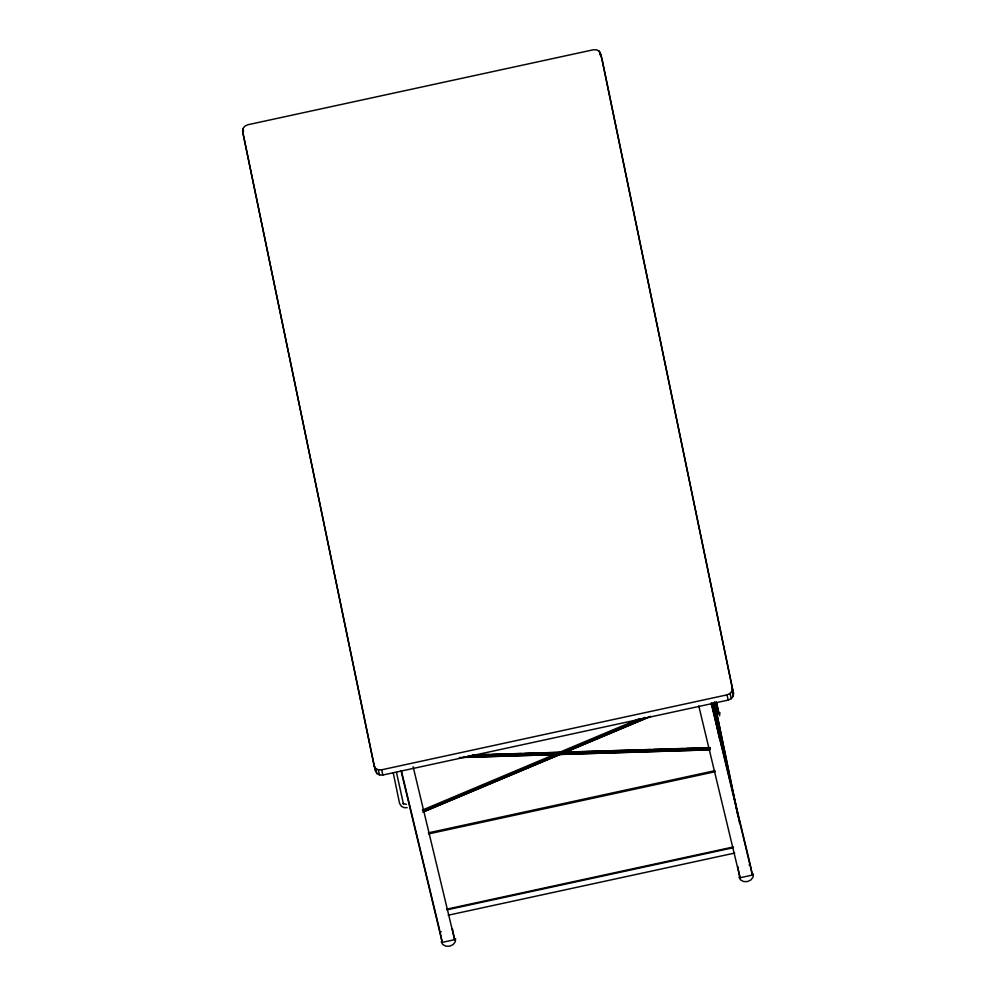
<?xml version="1.0" encoding="UTF-8"?>
<svg xmlns="http://www.w3.org/2000/svg" width="996" height="996" viewBox="0 0 996 996"><rect width="100%" height="100%" fill="white"/><g stroke="black" fill="none" stroke-linecap="round" stroke-linejoin="round"><path stroke-width="1.49" d="M721.216 739.617L713.734 703.002M242.626 131.497L242.924 128.621L244.854 126.143L247.904 124.737L593.267 49.8L596.616 49.825L599.368 51.282L602.02 58.988L733.517 693.316L733.218 696.179L731.288 698.657L728.238 700.076L382.875 775.013L379.538 774.975L376.787 773.519L374.123 765.824L242.626 131.497L375.368 771.016M455.583 938.593L455.247 941.83L453.068 944.606L449.644 946.2L445.872 946.175L442.784 944.532L441.191 941.718M719.573 715.775L719.909 712.538M733.218 696.179L731.973 690.987L732.272 688.112L600.775 53.784M753.374 873.978L753.038 877.215L750.86 879.991L747.436 881.585L743.663 881.56L740.576 879.916L738.982 877.103M722.461 745.357L721.079 739.144L720.282 739.306L721.664 745.531L722.461 745.357L721.241 737.75L719.373 737.899L711.866 703.151M709.401 748.868L709.675 747.772L686.344 748.482M374.123 765.824L375.542 768.327L378.281 769.784L381.63 769.808L726.993 694.872L730.043 693.465L731.973 690.987M422.379 810.097L554.859 754.296M559.142 752.49L639.22 718.813M423.512 810.62L645.147 717.419M476.001 788.745L480.284 786.94M508.881 774.913L513.177 773.12M544.625 759.886L548.921 758.081M620.421 728.014L624.704 726.208M650.151 716.51L422.79 812.114L650.649 716.398M716.199 714.232L718.95 713.634L716.784 703.213M719.51 738.385L721.241 737.75L721.353 740.09L720.544 740.265L721.204 743.228L722 743.053M720.78 741.709L721.577 741.534M721.453 744.771L722.249 744.597M428.405 832.843L714.966 770.667M428.641 833.876L715.203 771.701M446.718 909.161L733.28 846.986M446.893 909.858L733.454 847.683M448.175 915.224L734.737 853.049M441.265 931.696L440.07 931.957L442.236 942.378L454.624 939.689L452.309 928.621L452.458 929.268M749.054 864.914L750.249 864.653L752.416 875.073L740.028 877.762L698.769 705.903M472.291 754.98L710.148 747.672M476.474 754.931L488.912 754.557M492.024 754.458L521.555 753.549M524.668 753.449L561.981 752.304M566.649 752.167L650.6 749.577M653.7 749.49L683.244 748.581M467.834 756.126L710.36 748.681M462.903 757.383L710.086 749.776M459.318 757.57L709.613 749.876M406.418 804.357L402.907 803.535L403.43 803.934L396.483 772.435M407.152 807.669L404.015 807.656L401.438 806.287L399.558 803.374L393.283 773.133M720.569 737.638L721.079 739.144M721.353 740.09L713.074 702.89M599.368 51.282L600.302 55.191M732.272 688.112L733.517 693.316M730.043 693.465L731.288 698.657M726.993 694.872L728.238 700.076M716.049 701.57L718.95 713.634M715.066 702.728L717.755 713.895M711.53 703.35L719.859 738.024M720.581 741.036L750.249 864.653M711.156 703.213L752.416 875.073M737.862 867.342L737.712 866.694L740.028 877.762M413.141 766.758L454.624 939.689M401.351 770.655L439.709 930.451M400.977 770.518L442.236 942.378M242.924 128.621L243.547 131.223M381.63 769.808L382.875 775.013M378.281 769.784L379.538 774.975M375.542 768.327L376.787 773.519M715.925 705.18L717.593 713.248M714.568 702.28L739.692 823.48M714.344 702.13L737.974 816.01"/></g></svg>
